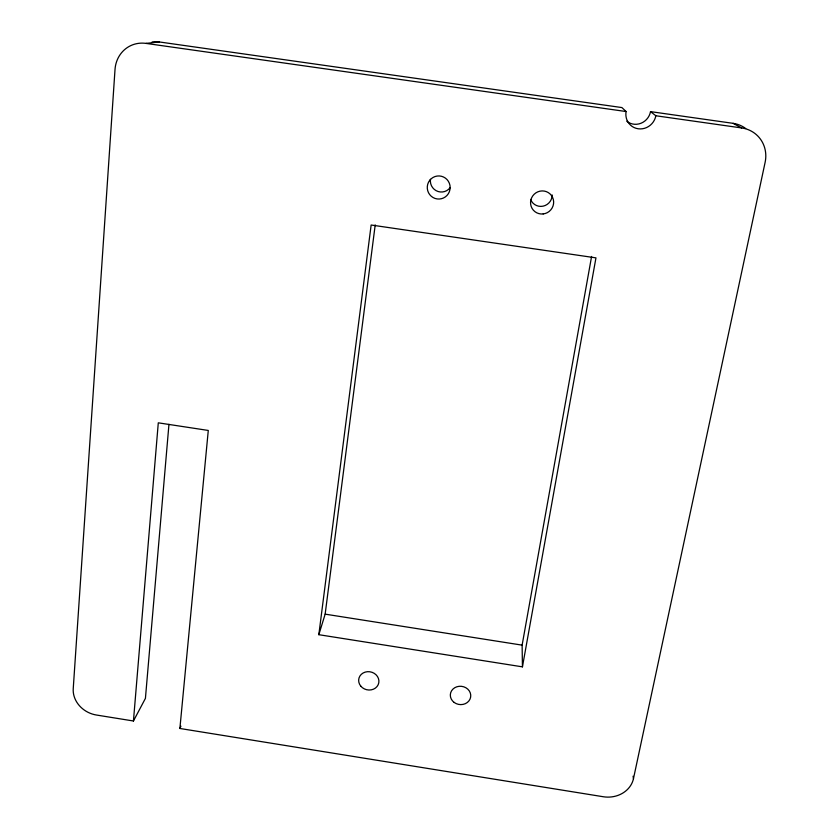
<?xml version="1.0" encoding="UTF-8"?>
<svg xmlns="http://www.w3.org/2000/svg" width="839" height="839" viewBox="0 0 839 839"><rect width="100%" height="100%" fill="white"/><g stroke="black" fill="none" stroke-linecap="round" stroke-linejoin="round"><path stroke-width="1.26" d="M741.624 127.937L655.857 115.761A15.595 14.85 -52.3 0 1 638.196 128.776A15.595 14.85 -52.3 0 1 626.104 111.535L621.898 107.57L159.42 41.971L145.955 43.397A30.676 28.4 64.9 0 0 115.016 69.49L73.234 688.725A25.464 22.129 25.6 0 0 96.391 715.017L133.443 720.995L158.288 422.825L208.282 430.449L179.882 728.472L603.314 796.746A25.957 22.663 0.7 0 0 633.466 778.686L765.126 162.315A31.263 29.292 -43.4 0 0 741.624 127.937L733.087 123.333L650.529 111.629A15.018 14.305 -53.1 0 1 626.764 121.215M168.954 424.324L145.42 698.384L133.443 720.995M318.83 634.693L371.142 225.009L595.963 257.867L522.435 666.848L318.83 634.693L325.154 614.148L375.211 224.904M522.435 666.848L522.12 645.139L591.589 256.461M179.882 728.472L180.93 726.186M145.955 43.397L626.104 111.535M325.154 614.148L522.12 645.139M650.529 111.629L655.857 115.761M633.078 776.19L633.466 778.686M152.132 41.95A29.533 27.414 65.7 0 1 159.42 41.971M733.087 123.333A30.089 28.243 -44.1 0 1 745.703 128.524M450.05 187.779A11.148 11.033 -88.4 0 1 430.47 179.315M552.156 194.952A11.253 11.022 -46.9 0 1 530.626 199.441M454.172 702.442A10.236 9.156 7.6 0 0 470.648 697.062A10.236 9.156 7.6 0 0 456.804 686.795A10.236 9.156 7.6 0 0 454.172 702.442M360.749 686.092A10.194 9.135 13 0 0 378.158 684.75A10.194 9.135 13 0 0 367.44 671.693A10.194 9.135 13 0 0 360.749 686.092M429.704 180.354A11.557 11.442 88.8 0 0 437.077 198.927A11.557 11.442 88.8 0 0 449.326 183.196A11.557 11.442 88.8 0 0 429.704 180.354M543.2 213.935A11.673 11.431 -44.8 0 0 551.506 195.56A11.673 11.431 -44.8 0 0 531.59 197.899A11.673 11.431 -44.8 0 0 543.2 213.935"/></g></svg>
